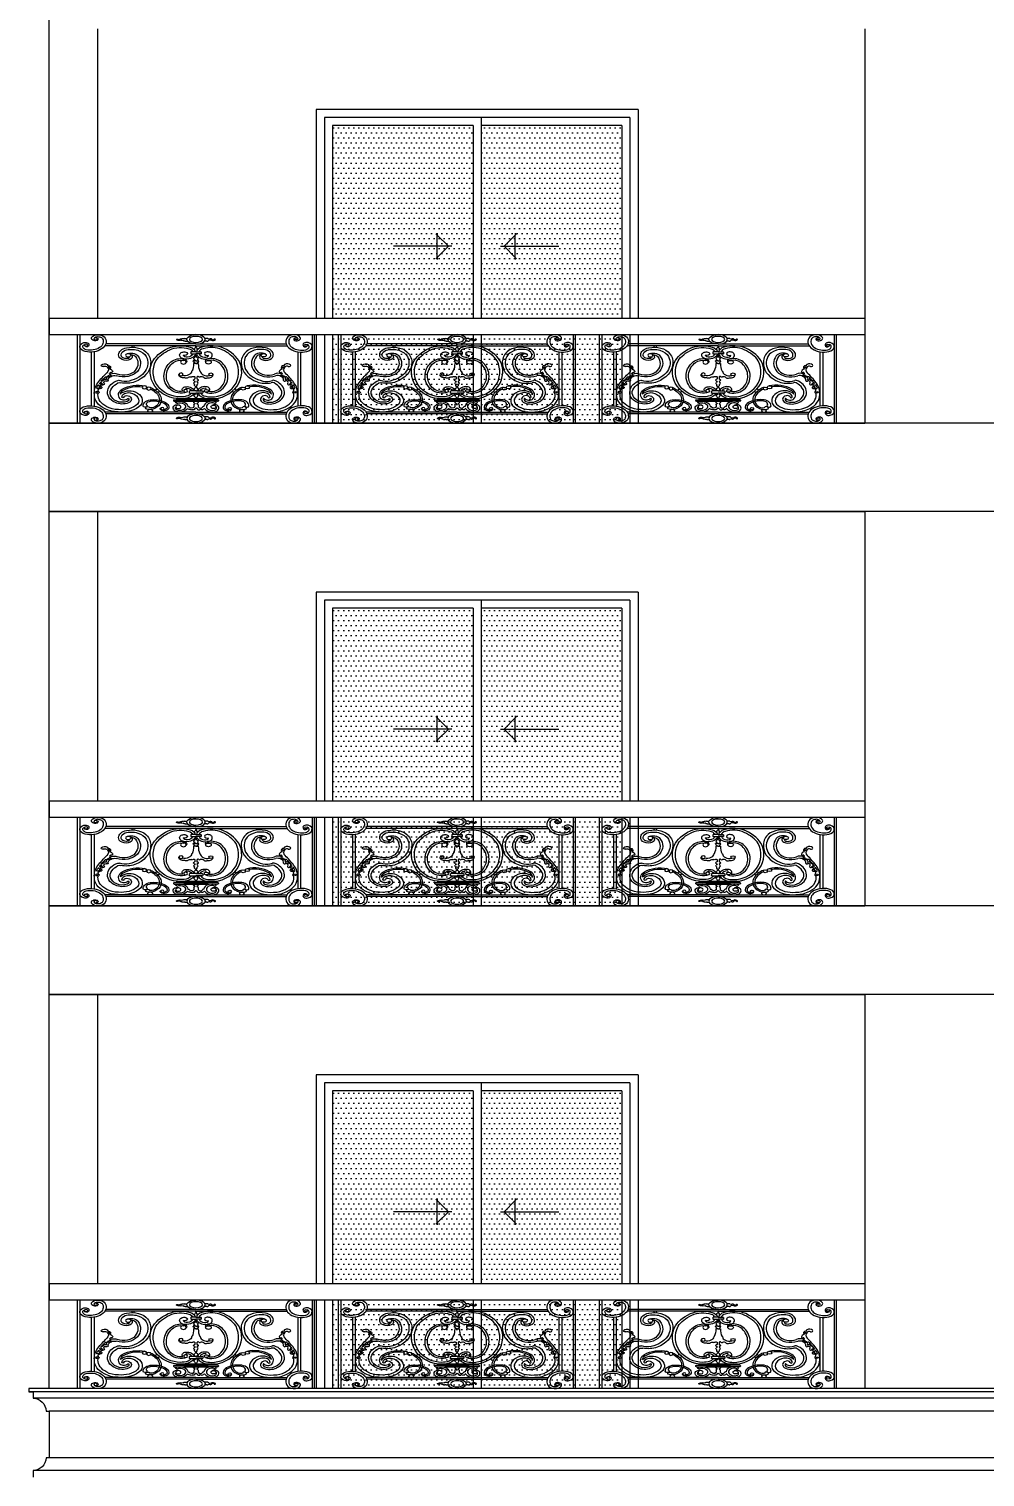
# Model space of a CAD drawing. Extents: x 185 to 567, y -69 to 170.
# Drawn here: x 481.39 to 487.34, y -42.64 to -33.64 of the extents above; entities that cross this region are included whole.
import ezdxf

# ---------------------------------------------------------------- set-up
doc = ezdxf.new("R2010")
doc.units = 0
doc.header["$LTSCALE"] = 0.25
doc.header["$MEASUREMENT"] = 0
doc.layers.get('0').update_dxf_attribs({"linetype": 'CONTINUOUS'})
for name, color, linetype in [('A-ELV 5', 51, 'CONTINUOUS'), ('A-ELV 6', 71, 'CONTINUOUS'), ('A-FerFroge', 156, 'CONTINUOUS'), ('A-GRC', 8, 'CONTINUOUS'), ('A-groves', 8, 'CONTINUOUS'), ('A-WIN', 3, 'CONTINUOUS'), ('A-WIN HAT', 125, 'CONTINUOUS')]:
    doc.layers.add(name, color=color, linetype=linetype)

# ---------------------------------------------------------------- blocks, each defined once
blk = doc.blocks.new('A$C50FD488D')
for p, q in [((0.209, -0.6483), (0.209, -0.1009)), ((0.2186, -0.0998), (0.2186, -0.6493)), ((1.1814, -0.0998), (1.1814, -0.6493)), ((1.191, -0.6483), (1.191, -0.1009)), ((0.7, -0.1694), (0.3225, -0.1694)), ((0.7, -0.1578), (0.3264, -0.1578)), ((0.4338, -0.1694), (0.4338, -0.178)), ((0.4426, -0.1694), (0.4426, -0.1784)), ((0.6548, -0.123), (0.6628, -0.123)), ((0.6548, -0.1403), (0.6647, -0.1403)), ((0.7, -0.1578), (1.0736, -0.1578)), ((0.7, -0.1694), (1.0775, -0.1694)), ((0.7452, -0.1403), (0.7353, -0.1403)), ((0.7452, -0.123), (0.7372, -0.123)), ((0.9574, -0.1694), (0.9574, -0.1784)), ((0.9662, -0.1694), (0.9662, -0.178)), ((0.2661, -0.2081), (0.2661, -0.5419)), ((0.2779, -0.2064), (0.2779, -0.5436)), ((0.6783, -0.2087), (0.6783, -0.2183)), ((0.7, -0.2072), (0.6798, -0.2072)), ((0.6798, -0.2197), (0.7, -0.2197)), ((0.7, -0.2072), (0.7202, -0.2072)), ((0.7202, -0.2197), (0.7, -0.2197)), ((0.7217, -0.2087), (0.7217, -0.2183)), ((1.1221, -0.2064), (1.1221, -0.5436)), ((1.1339, -0.2081), (1.1339, -0.5419)), ((0.5125, -0.2997), (0.5102, -0.2997)), ((0.5161, -0.2804), (0.5121, -0.2804)), ((0.7006, -0.2627), (0.6887, -0.2627)), ((0.7006, -0.2784), (0.6904, -0.2784)), ((0.695, -0.2742), (0.695, -0.2784)), ((0.6994, -0.2627), (0.7113, -0.2627)), ((0.6994, -0.2784), (0.7096, -0.2784)), ((0.705, -0.2742), (0.705, -0.2784)), ((0.8839, -0.2804), (0.8879, -0.2804)), ((0.8875, -0.2997), (0.8898, -0.2997)), ((0.6839, -0.3272), (0.6818, -0.3272)), ((0.7161, -0.3272), (0.7182, -0.3272)), ((0.6957, -0.3623), (0.6957, -0.3754)), ((0.7043, -0.3623), (0.7043, -0.3754)), ((0.6721, -0.4527), (0.6721, -0.4606)), ((0.7, -0.4498), (0.675, -0.4498)), ((0.675, -0.4635), (0.7, -0.4635)), ((0.7, -0.4498), (0.725, -0.4498)), ((0.725, -0.4635), (0.7, -0.4635)), ((0.7279, -0.4527), (0.7279, -0.4606)), ((0.6071, -0.508), (0.6071, -0.5113)), ((0.6101, -0.5051), (0.7, -0.5051)), ((0.6101, -0.5142), (0.7, -0.5142)), ((0.6196, -0.4984), (0.7, -0.4984)), ((0.6196, -0.4984), (0.6196, -0.5051)), ((0.7, -0.4984), (0.6493, -0.4984)), ((0.7, -0.5051), (0.6493, -0.5051)), ((0.7, -0.5142), (0.6493, -0.5142)), ((0.6904, -0.5142), (0.6904, -0.5216)), ((0.6913, -0.5365), (0.6913, -0.5511)), ((0.7, -0.4984), (0.7507, -0.4984)), ((0.7804, -0.4984), (0.7, -0.4984)), ((0.7, -0.5051), (0.7507, -0.5051)), ((0.7899, -0.5051), (0.7, -0.5051)), ((0.7, -0.5142), (0.7507, -0.5142)), ((0.7899, -0.5142), (0.7, -0.5142)), ((0.7087, -0.5365), (0.7087, -0.5511)), ((0.7096, -0.5142), (0.7096, -0.5216)), ((0.7804, -0.4984), (0.7804, -0.5051)), ((0.7929, -0.508), (0.7929, -0.5113)), ((0.7, -0.5806), (0.3225, -0.5806)), ((0.7, -0.5922), (0.3264, -0.5922)), ((0.6896, -0.5511), (0.6913, -0.5511)), ((0.7, -0.5806), (1.0775, -0.5806)), ((0.7, -0.5922), (1.0736, -0.5922)), ((0.7104, -0.5511), (0.7087, -0.5511)), ((0.6548, -0.6097), (0.6647, -0.6097)), ((0.6548, -0.627), (0.6628, -0.627)), ((0.7452, -0.6097), (0.7353, -0.6097)), ((0.7452, -0.627), (0.7372, -0.627))]:
    blk.add_line(p, q)
at = {"extrusion": (0, 0, -1)}
for centre, major_axis, ratio, start_param, end_param in [((0.2823, -0.1222), (0.0157, 0), 0.986193, 1.044957, 3.500797), ((0.2921, -0.1258), (-0.0261, 0), 0.986193, 0.359204, 1.773868), ((0.2921, -0.1258), (0.014, 0), 0.986193, 3.500797, 4.101526), ((0.2934, -0.1324), (0.0205, 0), 0.986193, 4.240292, 5.936586), ((0.2858, -0.128), (-0.00887, 0), 0.986193, 1.609909, 4.186549), ((0.2934, -0.1324), (-0.0326, 0), 0.986193, 1.693369, 2.794993), ((0.7, -0.1293), (-0.0381, 0), 0.770201, 4.712389, 7.853982), ((0.7, -0.1293), (-0.0273, 0.0003), 0.684091, 4.704331, 7.845923), ((0.2448, -0.173), (0.0261, 0), 0.986193, 2.925853, 4.340517), ((0.2516, -0.1742), (0.0326, 0), 0.986193, 1.904728, 3.006352), ((0.2516, -0.1742), (0.0205, 0), 0.986193, 1.904728, 3.601022), ((0.2448, -0.173), (0.014, 0), 0.986193, 3.739788, 4.340517), ((0.241, -0.1635), (0.0157, 0), 0.986193, 4.340517, 6.796357), ((0.2447, -0.165), (0.00696, 0), 0.986193, 3.141593, 9.424778), ((0.247, -0.1668), (0.00887, 0), 0.986193, 0.513172, 3.089812), ((0.2625, -0.1436), (-0.0534, 0), 0.986193, 2.793121, 3.920657), ((0.2625, -0.1436), (-0.0655, 0), 0.986193, 2.793121, 3.920657), ((0.4353, -0.2481), (-0.0711, 0), 0.986193, 1.239292, 2.685863), ((0.6371, -0.2594), (0.092, 0), 0.986193, 4.113809, 5.142554), ((0.6371, -0.2594), (0.0807, 0), 0.986193, 4.113809, 5.142554), ((0.6222, -0.13), (-0.0028, 0), 0.986193, -0.347364, 2.45784), ((0.6295, -0.1254), (-0.0114, 0), 0.986193, 4.153001, 5.767627), ((0.6295, -0.1254), (-0.00588, 0), 0.986193, 3.689898, 5.767627), ((0.6391, -0.1312), (-0.00547, 0), 0.986193, 0.548305, 1.353902), ((0.6406, -0.1429), (0.00954, 0), 0.986193, 4.147409, 5.443922), ((0.64, -0.1359), (0.0103, 0), 0.986193, 4.517077, 4.873859), ((0.6413, -0.1028), (0.0235, 0), 0.986193, 1.128208, 1.558447), ((0.645, -0.138), (-0.00206, 0.00206), 1, 1.523847, 1.779943), ((0.6548, -0.1317), (0.00879, 0), 0.986193, 1.570796, 2.558971), ((0.6548, -0.1317), (0.00879, 0), 0.986193, 4.310092, 4.712389), ((0.6588, -0.2128), (-0.04, 0), 0.986193, 2.000961, 2.99964), ((0.6844, -0.1751), (-0.0145, 0), 0.986193, 2.72718, 3.810715), ((0.2625, -0.1436), (-0.0655, 0), 0.986193, 3.920657, 5.048192), ((0.2625, -0.1436), (-0.0534, 0), 0.986193, 3.920657, 5.048192), ((0.411, -0.2282), (0.0318, 0), 0.986193, 1.02315, 3.250179), ((0.4243, -0.2245), (0.045, 0), 0.986193, 3.136144, 4.437415), ((0.411, -0.2282), (0.0212, 0), 0.986193, 1.359839, 3.277918), ((0.4243, -0.2245), (0.0343, 0), 0.986193, 3.117833, 4.149148), ((0.4308, -0.257), (-0.0667, 0), 0.986193, 1.189802, 2.81634), ((0.419, -0.2277), (0.0104, 0), 0.986193, 3.141593, 9.424778), ((0.4306, -0.2453), (0.0316, 0), 0.986193, 4.08399, 5.814843), ((0.4148, -0.2381), (0.0107, 0), 0.986193, -0.207114, 1.517375), ((0.4148, -0.2381), (-0.0213, 0), 0.986193, 1.766722, 4.073893), ((0.4306, -0.2453), (0.021, 0), 0.986193, -1.540418, -0.468342), ((0.3646, -0.2783), (0.0949, 0), 0.986193, -0.468342, 0.502042), ((0.3646, -0.2783), (-0.1056, 0), 0.986193, 2.67325, 3.643635), ((0.3738, -0.2759), (-0.1269, 0), 0.986193, 2.81634, 3.559374), ((0.3935, -0.2713), (0.119, 0), 0.986193, -0.478494, 0.140238), ((0.683, -0.3257), (-0.1734, 0), 0.986193, 0.307207, 0.972216), ((0.683, -0.3257), (0.1621, 0), 0.986193, 3.544055, 4.113809), ((0.6575, -0.2273), (0.0253, 0), 0.986193, 1.662425, 3.379143), ((0.6513, -0.2258), (-0.0189, 0), 0.986193, 0.23755, 1.917148), ((0.6618, -0.2272), (0.0138, 0), 0.986193, 1.325993, 3.162944), ((0.6541, -0.2182), (-0.0107, 0), 0.986193, 1.917148, 5.316293), ((0.6588, -0.2128), (0.04, 0), 0.986193, 0.177072, 1.662425), ((0.6588, -0.2128), (-0.0287, 0), 0.986193, 3.389621, 4.490786), ((0.6588, -0.2128), (-0.0287, 0), 0.986193, 2.000961, 2.94312), ((0.6798, -0.2087), (0.00147, 0), 0.986193, 3.141593, 4.712389), ((0.6798, -0.2183), (0.00147, 0), 0.986193, 1.570796, 3.141593), ((0.7044, -0.1907), (0.0109, 0), 0.986193, 2.526413, 3.810715), ((0.6833, -0.2323), (0.0155, 0), 0.986193, -0.501731, 0.918989), ((0.3143, -0.2907), (-0.0071, 0), 0.986193, 4.239124, 6.908824), ((0.3209, -0.2953), (0.0152, 0), 0.986193, 3.767232, 5.474069), ((0.3224, -0.3063), (-0.0107, 0), 0.986193, 1.097531, 2.553849), ((0.2998, -0.3171), (0.0457, 0), 0.986193, -0.809116, -0.712984), ((0.3358, -0.2921), (0.00146, 0), 0.986193, 1.387681, 3.665061), ((0.3315, -0.2897), (-0.00351, 0), 0.986193, 2.51217, 3.665061), ((0.3376, -0.3017), (-0.00841, 0), 0.986193, 1.387681, 2.785357), ((0.332, -0.3037), (-0.0144, 0), 0.986193, 2.785357, 3.792328), ((0.3821, -0.2825), (0.1293, 0), 0.986193, 0.040903, 1.04538), ((0.6364, -0.3304), (0, 0.168), 0.749863, 2.987054, 5.054443), ((0.6372, -0.3587), (0, 0.1102), 0.634622, -1.455899, 0.198074), ((0.6441, -0.2665), (-0.0174, 0), 0.986193, 1.67343, 3.999532), ((0.5118, -0.2802), (0.1786, 0), 0.986193, -0.010351, 0.269948), ((0.7013, -0.2633), (-0.0127, 0), 0.986193, -1.050198, 0.054521), ((0.6956, -0.2483), (0.00484, 0), 0.986193, 2.222604, 4.060581), ((0.6951, -0.2595), (0.00403, 0), 0.986193, 2.222604, 4.060581), ((0.691, -0.2542), (0.00273, 0), 0.986193, -0.918989, 0.918989), ((0.6936, -0.5929), (-0.4456, 0), 0.986193, 0.456975, 0.619356), ((0.3036, -0.3187), (0.0334, 0), 0.986193, -0.587743, 0.619356), ((0.3359, -0.3583), (0.00328, 0), 0.986193, 1.056125, 3.391753), ((0.3327, -0.3493), (-0.0083, 0), 0.986193, 3.078791, 4.711877), ((0.3629, -0.3816), (-0.0264, 0), 0.986193, -0.122631, 0.984654), ((0.341, -0.3672), (-0.00708, 0), 0.986193, 1.056125, 1.960136), ((0.3461, -0.3481), (0.00514, 0), 0.986193, 1.224743, 3.000432), ((0.3437, -0.3407), (0.00156, 0), 0.986193, 2.393715, 4.557851), ((0.3389, -0.3451), (-0.00499, 0), 0.986193, 2.393715, 2.865382), ((0.3445, -0.3136), (0.00147, 0), 0.986193, 1.906583, 3.426498), ((0.3456, -0.3139), (-0.00182, 0.00182), 1, 5.778964, 6.141834), ((0.3431, -0.3375), (0.00181, 0), 0.986193, -0.253663, 1.416259), ((0.3451, -0.3434), (-0.00147, 0), 0.986193, 4.095125, 6.006974), ((0.3617, -0.373), (-0.0219, 0), 0.986193, 0.60362, 0.944428), ((0.3386, -0.3303), (0.0165, 0), 0.986193, -1.23501, -0.133651), ((0.3466, -0.3366), (-0.00175, 0), 0.986193, -0.253663, 2.002078), ((0.36, -0.3641), (0.0243, 0), 0.986193, 4.095125, 5.362212), ((0.3487, -0.3289), (-0.00629, 0), 0.986193, 3.007942, 4.929364), ((0.3483, -0.3542), (-0.00144, 0), 0.986193, 1.218517, 4.325141), ((0.3617, -0.373), (0.0189, 0), 0.986193, 3.923198, 5.156681), ((0.3985, -0.2966), (0.0669, 0), 0.986193, 0.502042, 2.015089), ((0.4005, -0.2989), (0.0534, 0), 0.986193, 0.481174, 2.075535), ((0.3828, -0.2799), (-0.117, 0), 0.986193, 3.559374, 4.361123), ((0.6372, -0.3581), (0, 0.1052), 0.664345, 2.792693, 4.826957), ((0.6481, -0.3501), (-0.0189, 0), 0.986193, 4.424307, 6.467477), ((0.6382, -0.3467), (0.00867, 0), 0.986193, 3.141593, 9.424778), ((0.6534, -0.327), (0.0285, 0), 0.986193, 0.005829, 1.918893), ((0.4242, -0.4623), (0.1454, 0), 0.986193, 3.070847, 3.598568), ((0.4249, -0.4637), (-0.1398, 0), 0.986193, 0.223137, 0.363351), ((0.2968, -0.4152), (-0.00258, 0), 0.986193, 0.190764, 3.677531), ((0.3022, -0.4183), (-0.00375, 0), 0.986193, -1.206139, 0.535939), ((0.3086, -0.4016), (-0.00766, 0), 0.986193, -0.544841, 0.757911), ((0.3074, -0.4023), (-0.00629, 0), 0.986193, 3.685922, 5.738345), ((0.3031, -0.4013), (-0.00496, 0), 0.986193, 1.545099, 3.312198), ((0.3122, -0.4176), (0.00705, 0), 0.986193, 2.192956, 4.9735), ((0.3085, -0.3882), (-0.00191, 0), 0.986193, 3.7565, 6.59316), ((0.2462, -0.3282), (0.0854, 0), 0.986193, 0.444529, 0.783696), ((0.3112, -0.4027), (0.00326, 0), 0.986193, 1.079241, 3.312198), ((0.3271, -0.4011), (0.0209, 0), 0.986193, 3.756501, 4.081862), ((0.3154, -0.4058), (-0.00536, 0), 0.986193, 2.583833, 4.9735), ((0.3066, -0.3735), (0.0138, 0), 0.986193, 0.400155, 0.940269), ((0.3302, -0.3967), (-0.0121, 0), 0.986193, -0.557759, 0.436551), ((0.3256, -0.3946), (0.00706, 0), 0.986193, 3.578144, 5.326019), ((0.3231, -0.3804), (-0.00404, 0), 0.986193, 0.400155, 2.512824), ((0.3269, -0.3661), (-0.00411, 0), 0.986193, 0.444529, 3.917405), ((0.3279, -0.3769), (0.00194, 0), 0.986193, -0.597423, 2.512824), ((0.3343, -0.3726), (-0.00575, 0), 0.986193, -0.597423, 0.701205), ((0.3323, -0.3853), (0.00445, 0), 0.986193, -0.122631, 2.184426), ((0.4137, -0.4531), (-0.0791, 0), 0.986193, 0.094175, 1.069333), ((0.4591, -0.4875), (0.1219, 0), 0.986193, 3.626248, 3.961743), ((0.3793, -0.3901), (0.00656, 0), 0.986193, 4.127294, 5.247131), ((0.3829, -0.4142), (-0.0164, 0), 0.986193, 1.131987, 1.889406), ((0.4068, -0.3443), (0.0474, 0), 0.986193, 1.219531, 2.105538), ((0.4107, -0.3311), (-0.0723, 0), 0.986193, 4.186973, 5.030999), ((0.46, -0.5116), (-0.0986, 0), 0.986193, 0.847252, 1.876614), ((0.46, -0.5116), (-0.091, 0), 0.986193, 0.847252, 1.775558), ((0.4869, -0.4275), (0.00925, 0), 0.986193, 3.141593, 9.424778), ((0.6599, -0.3629), (-0.00819, 0), 0.986193, 3.762001, 5.60071), ((0.6777, -0.3759), (0.014, 0), 0.986193, 3.787884, 5.054616), ((0.6841, -0.3565), (-0.0067, 0), 0.986193, 3.987504, 4.964118), ((0.6917, -0.365), (-0.00484, 0), 0.986193, 0.845912, 2.529622), ((0.6934, -0.3825), (0.00433, 0), 0.986193, 1.875147, 4.408038), ((0.6963, -0.4005), (-0.00587, 0), 0.986193, -0.780965, 0.780965), ((0.6904, -0.3729), (-0.00589, 0), 0.986193, 3.583441, 4.408038), ((0.6906, -0.3915), (0.00524, 0), 0.986193, -1.266445, 1.266445), ((0.6868, -0.4098), (0.00756, 0), 0.986193, -0.780965, -0.059676), ((0.706, -0.4126), (0.0121, 0), 0.986193, 2.301082, 3.417667), ((0.3853, -0.4756), (0.1062, 0), 0.986193, 2.22596, 3.172079), ((0.2876, -0.4578), (0.0038, 0), 0.986193, 3.141593, 9.424778), ((0.2922, -0.4288), (-0.00571, 0), 0.986193, 3.508652, 5.408534), ((0.3854, -0.4756), (0.0917, 0), 0.986193, 2.216856, 3.176603), ((0.3217, -0.4709), (0.028, 0), 0.986193, 3.087824, 3.501086), ((0.3069, -0.4463), (0.0127, 0), 0.986193, 2.444401, 4.409658), ((0.2959, -0.4577), (0.00362, 0), 0.986193, -1.200664, 1.691177), ((0.3022, -0.4326), (-0.00495, 0), 0.986193, 0.367059, 1.782679), ((0.2993, -0.4259), (-0.00441, 0), 0.986193, 1.935454, 3.61259), ((0.3044, -0.4283), (-0.00631, 0), 0.986193, 2.192956, 4.91313), ((0.4093, -0.4607), (0.0759, 0), 0.986193, 2.176291, 3.342001), ((0.4093, -0.4607), (0.0653, 0), 0.986193, 2.176291, 3.613177), ((0.4259, -0.4735), (-0.0471, 0), 0.986193, -0.551208, 0.847252), ((0.4259, -0.4735), (0.0395, 0), 0.986193, 3.247905, 3.988844), ((0.4246, -0.4926), (-0.0447, 0), 0.986193, 0.555033, 2.128552), ((0.4208, -0.4878), (-0.0279, 0), 0.986193, 0.006108, 1.81447), ((0.4143, -0.4918), (0.0135, 0), 0.986193, 3.494217, 5.041103), ((0.4067, -0.5019), (-0.026, 0), 0.986193, 2.049556, 4.160152), ((0.4116, -0.5096), (-0.0517, 0), 0.986193, 1.883649, 3.597263), ((0.4116, -0.5096), (0.0662, 0), 0.986193, -0.984044, 0.45567), ((0.5044, -0.435), (0.00925, 0), 0.986193, 3.141593, 9.424778), ((0.46, -0.5116), (0.0986, 0), 0.986193, -1.051426, -0.604473), ((0.46, -0.5116), (0.091, 0), 0.986193, -0.95037, -0.604473), ((0.5419, -0.4474), (-0.00969, 0), 0.986193, 0.203134, 1.344916), ((0.4724, -0.5031), (-0.0759, 0), 0.986193, 2.537119, 3.56788), ((0.4724, -0.5031), (0.0836, 0), 0.986193, -0.604473, 0.213243), ((0.5419, -0.4474), (0.00969, 0), 0.986193, 0.579329, 1.596479), ((0.6613, -0.4415), (-0.0187, 0), 0.986193, -0.611101, 1.440214), ((0.6447, -0.4482), (0.0501, 0), 0.986193, 0.31332, 1.348449), ((0.6625, -0.4377), (0.00464, 0), 0.986193, 1.87872, 4.710272), ((0.6629, -0.4536), (0.031, 0), 0.986193, 4.581806, 6.159658), ((0.6628, -0.4536), (0.0208, 0), 0.986193, 4.699759, 6.096997), ((0.6504, -0.4512), (0.0333, 0), 0.986193, 0.38402, 1.030313), ((0.675, -0.4527), (0.00294, 0), 0.986193, 3.141593, 4.712389), ((0.675, -0.4606), (-0.00294, 0), 0.986193, 4.712389, 6.283185), ((0.6997, -0.4788), (-0.00775, 0), 0.986193, -0.81588, 0.81588), ((0.7035, -0.4388), (-0.0108, 0), 0.986193, -0.769176, 0.965496), ((0.689, -0.4676), (0.0079, 0), 0.986193, -0.546224, 0.81588), ((0.6938, -0.4481), (0.00262, 0), 0.986193, -0.769176, 0.769176), ((0.6942, -0.4256), (0.0055, 0), 0.986193, -0.84051, 0.965496), ((0.2625, -0.6064), (0.0655, 0), 0.986193, 4.376586, 5.504121), ((0.3943, -0.4821), (0.0496, 0), 0.986193, 1.018559, 2.176291), ((0.3943, -0.4821), (0.0389, 0), 0.986193, 1.018559, 2.176291), ((0.3915, -0.4868), (0.0953, 0), 0.986193, 0.581027, 1.717764), ((0.3915, -0.4865), (-0.081, 0), 0.986193, 3.748469, 4.870759), ((0.4021, -0.4879), (-0.0193, 0), 0.986193, 3.502327, 5.731977), ((0.3972, -0.4873), (0.00434, 0), 0.986193, -0.037495, 3.068222), ((0.4067, -0.5019), (0.0153, 0), 0.986193, -0.500246, 1.018559), ((0.5195, -0.5424), (-0.0388, 0), 0.986193, -0.010266, 1.508225), ((0.4892, -0.5422), (-0.00856, 0), 0.986193, 2.258777, 6.210372), ((0.5144, -0.5326), (-0.02, 0), 0.986193, -0.153938, 1.183318), ((0.5198, -0.5432), (-0.0319, 0), 0.986193, 1.15152, 1.500262), ((0.5243, -0.5808), (-0.0781, 0), 0.986193, 1.477321, 2.262749), ((0.5243, -0.5808), (-0.0704, 0), 0.986193, 1.477321, 2.262749), ((0.4992, -0.5119), (-0.0556, 0), 0.986193, 3.300043, 4.143488), ((0.4992, -0.5119), (-0.0479, 0), 0.986193, 3.629804, 4.033873), ((0.5501, -0.55), (0.0298, 0), 0.986193, -0.875887, -0.023874), ((0.5501, -0.55), (-0.0375, 0), 0.986193, 2.265705, 3.10214), ((0.6101, -0.508), (0.00294, 0), 0.986193, 3.141593, 4.712389), ((0.6101, -0.5113), (-0.00294, 0), 0.986193, 4.712389, 6.283185), ((0.6223, -0.5518), (-0.0163, 0), 0.986193, 0.44789, 2.354725), ((0.6209, -0.5218), (-0.00525, 0), 0.986193, 4.527174, 6.98995), ((0.6335, -0.5468), (0.0332, 0), 0.986193, 4.187766, 6.285251), ((0.6335, -0.5468), (-0.0233, 0), 0.986193, 1.046173, 3.586786), ((0.695, -0.5214), (0.00463, 0), 0.986193, 1.620238, 3.108149), ((0.6976, -0.5357), (-0.00637, 0), 0.986193, -0.119702, 1.112412), ((0.6877, -0.4914), (0.00973, 0), 0.986193, -0.81588, 0.81588), ((0.6938, -0.528), (-0.00233, 0), 0.986193, 2.029181, 4.254004), ((0.2448, -0.577), (-0.0261, 0), 0.986193, -1.198924, 0.21574), ((0.2516, -0.5758), (-0.0326, 0), 0.986193, 0.13524, 1.236864), ((0.2516, -0.5758), (0.0205, 0), 0.986193, 2.682163, 4.378457), ((0.2448, -0.577), (-0.014, 0), 0.986193, -1.198924, -0.598195), ((0.241, -0.5865), (-0.0157, 0), 0.986193, 2.628421, 5.084261), ((0.2447, -0.585), (0.00696, 0), 0.986193, 3.141593, 9.424778), ((0.247, -0.5832), (-0.00887, 0), 0.986193, 0.05178, 2.628421), ((0.2625, -0.6064), (0.0534, 0), 0.986193, 4.376586, 5.504121), ((0.2625, -0.6064), (0.0534, 0), 0.986193, -0.779064, 0.348471), ((0.2625, -0.6064), (-0.0655, 0), 0.986193, 2.362528, 3.490064), ((0.3775, -0.4944), (-0.0865, 0), 0.986193, 4.712389, 5.430246), ((0.3775, -0.4944), (-0.072, 0), 0.986193, 4.695569, 5.430246), ((0.4995, -0.5557), (-0.00856, 0), 0.986193, -1.220497, 2.8792), ((0.5067, -0.5257), (0.0397, 0), 0.986193, 0.971295, 1.828835), ((0.5049, -0.5732), (0.00492, 0), 0.986193, 2.129858, 4.153328), ((0.4978, -0.5619), (0.0086, 0), 0.986193, 0.273969, 1.011735), ((0.5001, -0.5809), (-0.00425, 0), 0.986193, 2.129858, 3.088852), ((0.5138, -0.5305), (-0.0241, 0), 0.986193, 4.01445, 4.96415), ((0.5225, -0.5619), (-0.0086, 0), 0.986193, -1.011735, -0.273969), ((0.5201, -0.5809), (-0.00425, 0), 0.986193, 0.05274, 1.011735), ((0.5153, -0.5732), (-0.00492, 0), 0.986193, 2.129858, 4.153328), ((0.5604, -0.5612), (0.00859, 0), 0.986193, 2.449744, 4.261139), ((0.56, -0.5594), (0.00684, 0), 0.986193, 3.141593, 9.424778), ((0.5677, -0.5552), (-0.0181, 0), 0.986193, 4.232351, 5.591336), ((0.5677, -0.5552), (0.0104, 0), 0.986193, 1.090758, 1.92466), ((0.566, -0.5518), (-0.0143, 0), 0.986193, 2.957403, 4.232351), ((0.566, -0.5518), (0.0219, 0), 0.986193, -0.154706, 1.090758), ((0.6303, -0.5559), (0.0253, 0), 0.986193, 1.521268, 3.60072), ((0.6309, -0.5559), (0.0159, 0), 0.986193, 1.544729, 3.589483), ((0.6306, -0.5454), (-0.0265, 0), 0.986193, 3.586786, 4.686322), ((0.6319, -0.5465), (0.0348, 0), 0.986193, 0.432203, 1.57951), ((0.6335, -0.5468), (0.0233, 0.0233), 1, 1.165751, 1.225211), ((0.6629, -0.5649), (0.00605, 0), 0.986193, -1.339211, -0.50515), ((0.6682, -0.5516), (-0.00509, 0), 0.986193, 1.277223, 2.908786), ((0.675, -0.5583), (0.00781, 0), 0.986193, 1.353928, 2.636442), ((0.6815, -0.5485), (0.00856, 0), 0.986193, 0.31267, 2.908786), ((0.6789, -0.5753), (0.00989, 0), 0.986193, 4.495521, 5.311814), ((0.6873, -0.5607), (-0.00726, 0), 0.986193, 3.205723, 5.116798), ((0.6979, -0.5614), (0.00336, 0), 0.986193, 3.205723, 4.562542), ((0.6971, -0.5559), (-0.00221, 0), 0.986193, 3.148587, 4.562542), ((0.7005, -0.5558), (0.000869, 0.000869), 1, 3.843332, 5.068991), ((0.7, -0.6207), (-0.0381, 0), 0.770201, 7.853982, 10.995574), ((0.2823, -0.6278), (-0.0157, 0), 0.986193, -0.359204, 2.096636), ((0.2921, -0.6242), (0.0261, 0), 0.986193, 1.367724, 2.782388), ((0.284, -0.6242), (0.00696, 0), 0.986193, 3.141593, 9.424778), ((0.2921, -0.6242), (-0.014, 0), 0.986193, -0.959933, -0.359204), ((0.2934, -0.6176), (-0.0205, 0), 0.986193, 3.488192, 5.184486), ((0.2858, -0.622), (0.00887, 0), 0.986193, -1.044957, 1.531684), ((0.2934, -0.6176), (0.0326, 0), 0.986193, 0.3466, 1.448224), ((0.6222, -0.62), (0.0028, 0), 0.986193, 0.683753, 3.488957), ((0.6295, -0.6246), (0.0114, 0), 0.986193, 3.657151, 5.271777), ((0.6295, -0.6246), (0.00588, 0), 0.986193, 3.657151, 5.73488), ((0.6391, -0.6188), (0.00547, 0), 0.986193, 1.78769, 2.593288), ((0.6406, -0.6071), (0.00954, 0), 0.986193, 0.839263, 2.135776), ((0.64, -0.6141), (0.0103, 0), 0.986193, 1.409326, 1.766108), ((0.6413, -0.6472), (0.0235, 0), 0.986193, -1.558447, -1.128208), ((0.645, -0.612), (0.00206, 0.00206), 1, 1.36165, 1.617745), ((0.6548, -0.6183), (-0.00879, 0), 0.986193, 0.582622, 1.570796), ((0.6548, -0.6183), (0.00879, 0), 0.986193, 1.570796, 1.973093), ((0.7, -0.6207), (-0.0273, 0.0003), 0.684091, 1.562738, 4.704331)]:
    blk.add_ellipse(centre, major_axis=major_axis, ratio=ratio, start_param=start_param, end_param=end_param, dxfattribs=at)
for centre, major_axis in [((0.284, -0.1258), (-0.00696, 0)), ((0.648, -0.2711), (-0.0114, 0)), ((0.3399, -0.3042), (-0.00331, 0)), ((0.6569, -0.4495), (-0.00865, 0)), ((0.6274, -0.5486), (-0.0105, 0))]:
    blk.add_ellipse(centre, major_axis=major_axis, ratio=0.986193, dxfattribs=at)
for centre, major_axis, ratio, start_param, end_param in [((0.7, -0.1293), (0.0381, 0), 0.770201, 4.712389, 7.853982), ((0.7, -0.1293), (0.0273, 0.0003), 0.684091, 4.704331, 7.845923), ((1.1066, -0.1324), (0.0326, 0), 0.986193, 1.693369, 2.794993), ((1.1066, -0.1324), (-0.0205, 0), 0.986193, 4.240292, 5.936586), ((1.1079, -0.1258), (0.0261, 0), 0.986193, 0.359204, 1.773868), ((1.1142, -0.128), (0.00887, 0), 0.986193, 1.609909, 4.186549), ((1.1177, -0.1222), (-0.0157, 0), 0.986193, 1.044957, 3.500797), ((1.1079, -0.1258), (-0.014, 0), 0.986193, 3.500797, 4.101526), ((0.7156, -0.1751), (0.0145, 0), 0.986193, 2.72718, 3.810715), ((0.7412, -0.2128), (0.04, 0), 0.986193, 2.000961, 2.99964), ((0.7629, -0.2594), (-0.092, 0), 0.986193, 4.113809, 5.142554), ((0.7629, -0.2594), (-0.0807, 0), 0.986193, 4.113809, 5.142554), ((0.7452, -0.1317), (-0.00879, 0), 0.986193, 4.310092, 4.712389), ((0.7452, -0.1317), (-0.00879, 0), 0.986193, 1.570796, 2.558971), ((0.7587, -0.1028), (-0.0235, 0), 0.986193, 1.128208, 1.558447), ((0.755, -0.138), (0.00206, 0.00206), 1, 1.523847, 1.779943), ((0.7594, -0.1429), (-0.00954, 0), 0.986193, 4.147409, 5.443922), ((0.76, -0.1359), (-0.0103, 0), 0.986193, 4.517077, 4.873859), ((0.7609, -0.1312), (0.00547, 0), 0.986193, 0.548305, 1.353902), ((0.7705, -0.1254), (0.0114, 0), 0.986193, 4.153001, 5.767627), ((0.7705, -0.1254), (0.00588, 0), 0.986193, 3.689898, 5.767627), ((0.7778, -0.13), (0.0028, 0), 0.986193, -0.347364, 2.45784), ((0.9647, -0.2481), (0.0711, 0), 0.986193, 1.239292, 2.685863), ((1.1375, -0.1436), (0.0655, 0), 0.986193, 2.793121, 3.920657), ((1.1375, -0.1436), (0.0534, 0), 0.986193, 2.793121, 3.920657), ((1.159, -0.1635), (-0.0157, 0), 0.986193, 4.340517, 6.796357), ((1.153, -0.1668), (-0.00887, 0), 0.986193, 0.513172, 3.089812), ((1.1553, -0.165), (-0.00696, 0), 0.986193, 3.141593, 9.424778), ((1.1484, -0.1742), (-0.0205, 0), 0.986193, 1.904728, 3.601022), ((1.1484, -0.1742), (-0.0326, 0), 0.986193, 1.904728, 3.006352), ((1.1552, -0.173), (-0.014, 0), 0.986193, 3.739788, 4.340517), ((1.1552, -0.173), (-0.0261, 0), 0.986193, 2.925853, 4.340517), ((0.7167, -0.2323), (-0.0155, 0), 0.986193, -0.501731, 0.918989), ((0.7412, -0.2128), (-0.04, 0), 0.986193, 0.177072, 1.662425), ((0.6956, -0.1907), (-0.0109, 0), 0.986193, 2.526413, 3.810715), ((0.7412, -0.2128), (0.0287, 0), 0.986193, 2.000961, 2.94312), ((0.7412, -0.2128), (0.0287, 0), 0.986193, 3.389621, 4.490786), ((0.7202, -0.2087), (-0.00147, 0), 0.986193, 3.141593, 4.712389), ((0.7202, -0.2183), (-0.00147, 0), 0.986193, 1.570796, 3.141593), ((0.7459, -0.2182), (0.0107, 0), 0.986193, 1.917148, 5.316293), ((0.7382, -0.2272), (-0.0138, 0), 0.986193, 1.325993, 3.162944), ((0.7487, -0.2258), (0.0189, 0), 0.986193, 0.23755, 1.917148), ((0.7425, -0.2273), (-0.0253, 0), 0.986193, 1.662425, 3.379143), ((0.717, -0.3257), (-0.1621, 0), 0.986193, 3.544055, 4.113809), ((0.717, -0.3257), (0.1734, 0), 0.986193, 0.307207, 0.972216), ((1.0065, -0.2713), (-0.119, 0), 0.986193, -0.478494, 0.140238), ((1.0262, -0.2759), (0.1269, 0), 0.986193, 2.81634, 3.559374), ((0.9692, -0.257), (0.0667, 0), 0.986193, 1.189802, 2.81634), ((1.0354, -0.2783), (0.1056, 0), 0.986193, 2.67325, 3.643635), ((1.0354, -0.2783), (-0.0949, 0), 0.986193, -0.468342, 0.502042), ((0.9694, -0.2453), (-0.0316, 0), 0.986193, 4.08399, 5.814843), ((0.9694, -0.2453), (-0.021, 0), 0.986193, -1.540418, -0.468342), ((0.9852, -0.2381), (0.0213, 0), 0.986193, 1.766722, 4.073893), ((0.981, -0.2277), (-0.0104, 0), 0.986193, 3.141593, 9.424778), ((0.989, -0.2282), (-0.0318, 0), 0.986193, 1.02315, 3.250179), ((0.9852, -0.2381), (-0.0107, 0), 0.986193, -0.207114, 1.517375), ((0.989, -0.2282), (-0.0212, 0), 0.986193, 1.359839, 3.277918), ((0.9757, -0.2245), (-0.045, 0), 0.986193, 3.136144, 4.437415), ((0.9757, -0.2245), (-0.0343, 0), 0.986193, 3.117833, 4.149148), ((1.1375, -0.1436), (0.0655, 0), 0.986193, 3.920657, 5.048192), ((1.1375, -0.1436), (0.0534, 0), 0.986193, 3.920657, 5.048192), ((0.6987, -0.2633), (0.0127, 0), 0.986193, -1.050198, 0.054521), ((0.709, -0.2542), (-0.00273, 0), 0.986193, -0.918989, 0.918989), ((0.7044, -0.2483), (-0.00484, 0), 0.986193, 2.222604, 4.060581), ((0.7049, -0.2595), (-0.00403, 0), 0.986193, 2.222604, 4.060581), ((0.8882, -0.2802), (-0.1786, 0), 0.986193, -0.010351, 0.269948), ((0.7559, -0.2665), (0.0174, 0), 0.986193, 1.67343, 3.999532), ((0.7636, -0.3304), (0, 0.168), 0.749863, 2.987054, 5.054443), ((0.7628, -0.3587), (0, 0.1102), 0.634622, -1.455899, 0.198074), ((1.0179, -0.2825), (-0.1293, 0), 0.986193, 0.040903, 1.04538), ((1.068, -0.3037), (0.0144, 0), 0.986193, 2.785357, 3.792328), ((1.0624, -0.3017), (0.00841, 0), 0.986193, 1.387681, 2.785357), ((1.0642, -0.2921), (-0.00146, 0), 0.986193, 1.387681, 3.665061), ((1.0685, -0.2897), (0.00351, 0), 0.986193, 2.51217, 3.665061), ((1.1002, -0.3171), (-0.0457, 0), 0.986193, -0.809116, -0.712984), ((1.0791, -0.2953), (-0.0152, 0), 0.986193, 3.767232, 5.474069), ((1.0776, -0.3063), (0.0107, 0), 0.986193, 1.097531, 2.553849), ((1.0857, -0.2907), (0.0071, 0), 0.986193, 4.239124, 6.908824), ((0.7466, -0.327), (-0.0285, 0), 0.986193, 0.005829, 1.918893), ((0.7628, -0.3581), (0, 0.1052), 0.664345, 2.792693, 4.826957), ((0.7519, -0.3501), (0.0189, 0), 0.986193, 4.424307, 6.467477), ((0.7618, -0.3467), (-0.00867, 0), 0.986193, 3.141593, 9.424778), ((1.0172, -0.2799), (0.117, 0), 0.986193, 3.559374, 4.361123), ((1.0015, -0.2966), (-0.0669, 0), 0.986193, 0.502042, 2.015089), ((0.9995, -0.2989), (-0.0534, 0), 0.986193, 0.481174, 2.075535), ((1.04, -0.3641), (-0.0243, 0), 0.986193, 4.095125, 5.362212), ((1.0383, -0.373), (-0.0189, 0), 0.986193, 3.923198, 5.156681), ((1.0513, -0.3289), (0.00629, 0), 0.986193, 3.007942, 4.929364), ((1.0614, -0.3303), (-0.0165, 0), 0.986193, -1.23501, -0.133651), ((1.0517, -0.3542), (0.00144, 0), 0.986193, 1.218517, 4.325141), ((1.0383, -0.373), (0.0219, 0), 0.986193, 0.60362, 0.944428), ((1.0371, -0.3816), (0.0264, 0), 0.986193, -0.122631, 0.984654), ((1.0539, -0.3481), (-0.00514, 0), 0.986193, 1.224743, 3.000432), ((1.0534, -0.3366), (0.00175, 0), 0.986193, -0.253663, 2.002078), ((1.0549, -0.3434), (0.00147, 0), 0.986193, 4.095125, 6.006974), ((1.0569, -0.3375), (-0.00181, 0), 0.986193, -0.253663, 1.416259), ((1.0555, -0.3136), (-0.00147, 0), 0.986193, 1.906583, 3.426498), ((1.0611, -0.3451), (0.00499, 0), 0.986193, 2.393715, 2.865382), ((1.059, -0.3672), (0.00708, 0), 0.986193, 1.056125, 1.960136), ((1.0544, -0.3139), (0.00182, 0.00182), 1, 5.778964, 6.141834), ((1.0563, -0.3407), (-0.00156, 0), 0.986193, 2.393715, 4.557851), ((1.0673, -0.3493), (0.0083, 0), 0.986193, 3.078791, 4.711877), ((1.0964, -0.3187), (-0.0334, 0), 0.986193, -0.587743, 0.619356), ((1.0641, -0.3583), (-0.00328, 0), 0.986193, 1.056125, 3.391753), ((0.7064, -0.5929), (0.4456, 0), 0.986193, 0.456975, 0.619356), ((0.694, -0.4126), (-0.0121, 0), 0.986193, 2.301082, 3.417667), ((0.7094, -0.3915), (-0.00524, 0), 0.986193, -1.266445, 1.266445), ((0.7083, -0.365), (0.00484, 0), 0.986193, 0.845912, 2.529622), ((0.7096, -0.3729), (0.00589, 0), 0.986193, 3.583441, 4.408038), ((0.7132, -0.4098), (-0.00756, 0), 0.986193, -0.780965, -0.059676), ((0.7066, -0.3825), (-0.00433, 0), 0.986193, 1.875147, 4.408038), ((0.7037, -0.4005), (0.00587, 0), 0.986193, -0.780965, 0.780965), ((0.7159, -0.3565), (0.0067, 0), 0.986193, 3.987504, 4.964118), ((0.7223, -0.3759), (-0.014, 0), 0.986193, 3.787884, 5.054616), ((0.7401, -0.3629), (0.00819, 0), 0.986193, 3.762001, 5.60071), ((0.9131, -0.4275), (-0.00925, 0), 0.986193, 3.141593, 9.424778), ((0.94, -0.5116), (0.0986, 0), 0.986193, 0.847252, 1.876614), ((0.94, -0.5116), (0.091, 0), 0.986193, 0.847252, 1.775558), ((0.9893, -0.3311), (0.0723, 0), 0.986193, 4.186973, 5.030999), ((0.9932, -0.3443), (-0.0474, 0), 0.986193, 1.219531, 2.105538), ((1.0171, -0.4142), (0.0164, 0), 0.986193, 1.131987, 1.889406), ((1.0207, -0.3901), (-0.00656, 0), 0.986193, 4.127294, 5.247131), ((0.9409, -0.4875), (-0.1219, 0), 0.986193, 3.626248, 3.961743), ((0.9863, -0.4531), (0.0791, 0), 0.986193, 0.094175, 1.069333), ((1.0677, -0.3853), (-0.00445, 0), 0.986193, -0.122631, 2.184426), ((1.0731, -0.3661), (0.00411, 0), 0.986193, 0.444529, 3.917405), ((1.0721, -0.3769), (-0.00194, 0), 0.986193, -0.597423, 2.512824), ((1.0657, -0.3726), (0.00575, 0), 0.986193, -0.597423, 0.701205), ((1.0744, -0.3946), (-0.00706, 0), 0.986193, 3.578144, 5.326019), ((1.0769, -0.3804), (0.00404, 0), 0.986193, 0.400155, 2.512824), ((1.1538, -0.3282), (-0.0854, 0), 0.986193, 0.444529, 0.783696), ((1.0846, -0.4058), (0.00536, 0), 0.986193, 2.583833, 4.9735), ((1.0698, -0.3967), (0.0121, 0), 0.986193, -0.557759, 0.436551), ((1.0934, -0.3735), (-0.0138, 0), 0.986193, 0.400155, 0.940269), ((1.0729, -0.4011), (-0.0209, 0), 0.986193, 3.756501, 4.081862), ((1.0878, -0.4176), (-0.00705, 0), 0.986193, 2.192956, 4.9735), ((1.0888, -0.4027), (-0.00326, 0), 0.986193, 1.079241, 3.312198), ((1.0926, -0.4023), (0.00629, 0), 0.986193, 3.685922, 5.738345), ((1.0915, -0.3882), (0.00191, 0), 0.986193, 3.7565, 6.59316), ((1.0969, -0.4013), (0.00496, 0), 0.986193, 1.545099, 3.312198), ((1.0914, -0.4016), (0.00766, 0), 0.986193, -0.544841, 0.757911), ((1.0978, -0.4183), (0.00375, 0), 0.986193, -1.206139, 0.535939), ((1.1032, -0.4152), (0.00258, 0), 0.986193, 0.190764, 3.677531), ((0.9751, -0.4637), (0.1398, 0), 0.986193, 0.223137, 0.363351), ((0.9758, -0.4623), (-0.1454, 0), 0.986193, 3.070847, 3.598568), ((0.7058, -0.4256), (-0.0055, 0), 0.986193, -0.84051, 0.965496), ((0.711, -0.4676), (-0.0079, 0), 0.986193, -0.546224, 0.81588), ((0.6965, -0.4388), (0.0108, 0), 0.986193, -0.769176, 0.965496), ((0.7062, -0.4481), (-0.00262, 0), 0.986193, -0.769176, 0.769176), ((0.7003, -0.4788), (0.00775, 0), 0.986193, -0.81588, 0.81588), ((0.7371, -0.4536), (-0.031, 0), 0.986193, 4.581806, 6.159658), ((0.7553, -0.4482), (-0.0501, 0), 0.986193, 0.31332, 1.348449), ((0.7372, -0.4536), (-0.0208, 0), 0.986193, 4.699759, 6.096997), ((0.7496, -0.4512), (-0.0333, 0), 0.986193, 0.38402, 1.030313), ((0.725, -0.4527), (-0.00294, 0), 0.986193, 3.141593, 4.712389), ((0.725, -0.4606), (0.00294, 0), 0.986193, 4.712389, 6.283185), ((0.7375, -0.4377), (-0.00464, 0), 0.986193, 1.87872, 4.710272), ((0.7387, -0.4415), (0.0187, 0), 0.986193, -0.611101, 1.440214), ((0.9276, -0.5031), (-0.0836, 0), 0.986193, -0.604473, 0.213243), ((0.9276, -0.5031), (0.0759, 0), 0.986193, 2.537119, 3.56788), ((0.8581, -0.4474), (-0.00969, 0), 0.986193, 0.579329, 1.596479), ((0.94, -0.5116), (-0.0986, 0), 0.986193, -1.051426, -0.604473), ((0.8581, -0.4474), (0.00969, 0), 0.986193, 0.203134, 1.344916), ((0.94, -0.5116), (-0.091, 0), 0.986193, -0.95037, -0.604473), ((0.8956, -0.435), (-0.00925, 0), 0.986193, 3.141593, 9.424778), ((0.9884, -0.5096), (-0.0662, 0), 0.986193, -0.984044, 0.45567), ((0.9884, -0.5096), (0.0517, 0), 0.986193, 1.883649, 3.597263), ((0.9754, -0.4926), (0.0447, 0), 0.986193, 0.555033, 2.128552), ((0.9933, -0.5019), (0.026, 0), 0.986193, 2.049556, 4.160152), ((0.9792, -0.4878), (0.0279, 0), 0.986193, 0.006108, 1.81447), ((0.9857, -0.4918), (-0.0135, 0), 0.986193, 3.494217, 5.041103), ((0.9741, -0.4735), (-0.0395, 0), 0.986193, 3.247905, 3.988844), ((0.9741, -0.4735), (0.0471, 0), 0.986193, -0.551208, 0.847252), ((0.9907, -0.4607), (-0.0653, 0), 0.986193, 2.176291, 3.613177), ((0.9907, -0.4607), (-0.0759, 0), 0.986193, 2.176291, 3.342001), ((1.0146, -0.4756), (-0.0917, 0), 0.986193, 2.216856, 3.176603), ((1.0147, -0.4756), (-0.1062, 0), 0.986193, 2.22596, 3.172079), ((1.0956, -0.4283), (0.00631, 0), 0.986193, 2.192956, 4.91313), ((1.1007, -0.4259), (0.00441, 0), 0.986193, 1.935454, 3.61259), ((1.0978, -0.4326), (0.00495, 0), 0.986193, 0.367059, 1.782679), ((1.0931, -0.4463), (-0.0127, 0), 0.986193, 2.444401, 4.409658), ((1.1041, -0.4577), (-0.00362, 0), 0.986193, -1.200664, 1.691177), ((1.1078, -0.4288), (0.00571, 0), 0.986193, 3.508652, 5.408534), ((1.0783, -0.4709), (-0.028, 0), 0.986193, 3.087824, 3.501086), ((1.1124, -0.4578), (-0.0038, 0), 0.986193, 3.141593, 9.424778), ((0.7123, -0.4914), (-0.00973, 0), 0.986193, -0.81588, 0.81588), ((0.7062, -0.528), (0.00233, 0), 0.986193, 2.029181, 4.254004), ((0.705, -0.5214), (-0.00463, 0), 0.986193, 1.620238, 3.108149), ((0.7024, -0.5357), (0.00637, 0), 0.986193, -0.119702, 1.112412), ((0.7665, -0.5468), (-0.0332, 0), 0.986193, 4.187766, 6.285251), ((0.7665, -0.5468), (0.0233, 0), 0.986193, 1.046173, 3.586786), ((0.7777, -0.5518), (0.0163, 0), 0.986193, 0.44789, 2.354725), ((0.7791, -0.5218), (0.00525, 0), 0.986193, 4.527174, 6.98995), ((0.7899, -0.508), (-0.00294, 0), 0.986193, 3.141593, 4.712389), ((0.7899, -0.5113), (0.00294, 0), 0.986193, 4.712389, 6.283185), ((0.8499, -0.55), (0.0375, 0), 0.986193, 2.265705, 3.10214), ((0.8499, -0.55), (-0.0298, 0), 0.986193, -0.875887, -0.023874), ((0.8757, -0.5808), (0.0781, 0), 0.986193, 1.477321, 2.262749), ((0.8757, -0.5808), (0.0704, 0), 0.986193, 1.477321, 2.262749), ((0.9008, -0.5119), (0.0556, 0), 0.986193, 3.300043, 4.143488), ((0.9008, -0.5119), (0.0479, 0), 0.986193, 3.629804, 4.033873), ((0.8802, -0.5432), (0.0319, 0), 0.986193, 1.15152, 1.500262), ((0.8805, -0.5424), (0.0388, 0), 0.986193, -0.010266, 1.508225), ((0.8856, -0.5326), (0.02, 0), 0.986193, -0.153938, 1.183318), ((0.9108, -0.5422), (0.00856, 0), 0.986193, 2.258777, 6.210372), ((1.0085, -0.4868), (-0.0953, 0), 0.986193, 0.581027, 1.717764), ((1.0085, -0.4865), (0.081, 0), 0.986193, 3.748469, 4.870759), ((0.9933, -0.5019), (-0.0153, 0), 0.986193, -0.500246, 1.018559), ((1.0057, -0.4821), (-0.0496, 0), 0.986193, 1.018559, 2.176291), ((0.9979, -0.4879), (0.0193, 0), 0.986193, 3.502327, 5.731977), ((1.0057, -0.4821), (-0.0389, 0), 0.986193, 1.018559, 2.176291), ((1.0028, -0.4873), (-0.00434, 0), 0.986193, -0.037495, 3.068222), ((1.1375, -0.6064), (-0.0655, 0), 0.986193, 4.376586, 5.504121), ((0.7, -0.6207), (0.0381, 0), 0.770201, 7.853982, 10.995574), ((0.6995, -0.5558), (-0.000869, 0.000869), 1, 3.843332, 5.068991), ((0.7029, -0.5559), (0.00221, 0), 0.986193, 3.148587, 4.562542), ((0.7021, -0.5614), (-0.00336, 0), 0.986193, 3.205723, 4.562542), ((0.7127, -0.5607), (0.00726, 0), 0.986193, 3.205723, 5.116798), ((0.7185, -0.5485), (-0.00856, 0), 0.986193, 0.31267, 2.908786), ((0.7211, -0.5753), (-0.00989, 0), 0.986193, 4.495521, 5.311814), ((0.725, -0.5583), (-0.00781, 0), 0.986193, 1.353928, 2.636442), ((0.7318, -0.5516), (0.00509, 0), 0.986193, 1.277223, 2.908786), ((0.7371, -0.5649), (-0.00605, 0), 0.986193, -1.339211, -0.50515), ((0.7665, -0.5468), (-0.0233, 0.0233), 1, 1.165751, 1.225211), ((0.7681, -0.5465), (-0.0348, 0), 0.986193, 0.432203, 1.57951), ((0.7694, -0.5454), (0.0265, 0), 0.986193, 3.586786, 4.686322), ((0.7697, -0.5559), (-0.0253, 0), 0.986193, 1.521268, 3.60072), ((0.7691, -0.5559), (-0.0159, 0), 0.986193, 1.544729, 3.589483), ((0.834, -0.5518), (-0.0219, 0), 0.986193, -0.154706, 1.090758), ((0.834, -0.5518), (0.0143, 0), 0.986193, 2.957403, 4.232351), ((0.8323, -0.5552), (0.0181, 0), 0.986193, 4.232351, 5.591336), ((0.8323, -0.5552), (-0.0104, 0), 0.986193, 1.090758, 1.92466), ((0.84, -0.5594), (-0.00684, 0), 0.986193, 3.141593, 9.424778), ((0.8396, -0.5612), (-0.00859, 0), 0.986193, 2.449744, 4.261139), ((0.8862, -0.5305), (0.0241, 0), 0.986193, 4.01445, 4.96415), ((0.8933, -0.5257), (-0.0397, 0), 0.986193, 0.971295, 1.828835), ((0.8847, -0.5732), (0.00492, 0), 0.986193, 2.129858, 4.153328), ((0.8775, -0.5619), (0.0086, 0), 0.986193, -1.011735, -0.273969), ((0.8799, -0.5809), (0.00425, 0), 0.986193, 0.05274, 1.011735), ((0.9005, -0.5557), (0.00856, 0), 0.986193, -1.220497, 2.8792), ((0.9022, -0.5619), (-0.0086, 0), 0.986193, 0.273969, 1.011735), ((0.8999, -0.5809), (0.00425, 0), 0.986193, 2.129858, 3.088852), ((0.8951, -0.5732), (-0.00492, 0), 0.986193, 2.129858, 4.153328), ((1.0225, -0.4944), (0.072, 0), 0.986193, 4.695569, 5.430246), ((1.0225, -0.4944), (0.0865, 0), 0.986193, 4.712389, 5.430246), ((1.1375, -0.6064), (0.0655, 0), 0.986193, 2.362528, 3.490064), ((1.1375, -0.6064), (-0.0534, 0), 0.986193, -0.779064, 0.348471), ((1.1375, -0.6064), (-0.0534, 0), 0.986193, 4.376586, 5.504121), ((1.159, -0.5865), (0.0157, 0), 0.986193, 2.628421, 5.084261), ((1.153, -0.5832), (0.00887, 0), 0.986193, 0.05178, 2.628421), ((1.1553, -0.585), (-0.00696, 0), 0.986193, 3.141593, 9.424778), ((1.1484, -0.5758), (-0.0205, 0), 0.986193, 2.682163, 4.378457), ((1.1484, -0.5758), (0.0326, 0), 0.986193, 0.13524, 1.236864), ((1.1552, -0.577), (0.014, 0), 0.986193, -1.198924, -0.598195), ((1.1552, -0.577), (0.0261, 0), 0.986193, -1.198924, 0.21574), ((0.7, -0.6207), (0.0273, 0.0003), 0.684091, 1.562738, 4.704331), ((0.7452, -0.6183), (0.00879, 0), 0.986193, 0.582622, 1.570796), ((0.7452, -0.6183), (-0.00879, 0), 0.986193, 1.570796, 1.973093), ((0.7587, -0.6472), (-0.0235, 0), 0.986193, -1.558447, -1.128208), ((0.755, -0.612), (-0.00206, 0.00206), 1, 1.36165, 1.617745), ((0.7594, -0.6071), (-0.00954, 0), 0.986193, 0.839263, 2.135776), ((0.76, -0.6141), (-0.0103, 0), 0.986193, 1.409326, 1.766108), ((0.7609, -0.6188), (-0.00547, 0), 0.986193, 1.78769, 2.593288), ((0.7705, -0.6246), (-0.0114, 0), 0.986193, 3.657151, 5.271777), ((0.7705, -0.6246), (-0.00588, 0), 0.986193, 3.657151, 5.73488), ((0.7778, -0.62), (-0.0028, 0), 0.986193, 0.683753, 3.488957), ((1.1066, -0.6176), (-0.0326, 0), 0.986193, 0.3466, 1.448224), ((1.1066, -0.6176), (0.0205, 0), 0.986193, 3.488192, 5.184486), ((1.1079, -0.6242), (-0.0261, 0), 0.986193, 1.367724, 2.782388), ((1.1142, -0.622), (-0.00887, 0), 0.986193, -1.044957, 1.531684), ((1.116, -0.6242), (-0.00696, 0), 0.986193, 3.141593, 9.424778), ((1.1177, -0.6278), (0.0157, 0), 0.986193, -0.359204, 2.096636), ((1.1079, -0.6242), (0.014, 0), 0.986193, -0.959933, -0.359204)]:
    blk.add_ellipse(centre, major_axis=major_axis, ratio=ratio, start_param=start_param, end_param=end_param)
for centre, major_axis in [((1.116, -0.1258), (0.00696, 0)), ((0.752, -0.2711), (0.0114, 0)), ((1.0601, -0.3042), (0.00331, 0)), ((0.7431, -0.4495), (0.00865, 0)), ((0.7726, -0.5486), (0.0105, 0))]:
    blk.add_ellipse(centre, major_axis=major_axis, ratio=0.986193)
for points, knots in [([(0.6676, -0.4794), (0.6553, -0.4855), (0.6458, -0.4872), (0.6364, -0.4872), (0.6, -0.4872), (0.5629, -0.4614), (0.5192, -0.3733), (0.5177, -0.3122), (0.5338, -0.2631)], [6.027743, 6.027743, 6.027743, 6.027743, 6.283185, 6.283185, 6.283185, 7.269804, 7.269804, 8.291248, 8.291248, 8.291248, 8.291248]), ([(0.5777, -0.3468), (0.5799, -0.3164), (0.5914, -0.2883), (0.619, -0.2602), (0.6334, -0.2561), (0.6471, -0.26)], [4.827286, 4.827286, 4.827286, 4.827286, 5.70956, 5.70956, 6.446715, 6.446715, 6.446715, 6.446715]), ([(0.7324, -0.4794), (0.7447, -0.4855), (0.7542, -0.4872), (0.7636, -0.4872), (0.8, -0.4872), (0.8371, -0.4614), (0.8808, -0.3733), (0.8823, -0.3122), (0.8662, -0.2631)], [6.027743, 6.027743, 6.027743, 6.027743, 6.283185, 6.283185, 6.283185, 7.269804, 7.269804, 8.291248, 8.291248, 8.291248, 8.291248]), ([(0.8223, -0.3468), (0.8201, -0.3164), (0.8086, -0.2883), (0.781, -0.2602), (0.7666, -0.2561), (0.7529, -0.26)], [4.827286, 4.827286, 4.827286, 4.827286, 5.70956, 5.70956, 6.446715, 6.446715, 6.446715, 6.446715]), ([(0.646, -0.4521), (0.626, -0.4568), (0.6047, -0.4452), (0.5807, -0.3984), (0.5758, -0.3721), (0.5777, -0.3468)], [6.123586, 6.123586, 6.123586, 6.123586, 7.196425, 7.196425, 7.96855, 7.96855, 7.96855, 7.96855]), ([(0.754, -0.4521), (0.774, -0.4568), (0.7953, -0.4452), (0.8193, -0.3984), (0.8242, -0.3721), (0.8223, -0.3468)], [6.123586, 6.123586, 6.123586, 6.123586, 7.196425, 7.196425, 7.96855, 7.96855, 7.96855, 7.96855])]:
    blk.add_open_spline(points, degree=3, knots=knots)
blk = doc.blocks.new('A$C39560567')
at = {"layer": 'A-ELV 5'}
blk.add_line((0.5, 3, 0), (0.5, 1.2, 0), dxfattribs=at)
at = {"layer": 'A-ELV 6'}
for p, q in [((5.27, 1.2, 0), (0.2, 1.2, 0)), ((0.2, 1.2, 0), (0.2, 1.1, 0)), ((5.27, 1.1, 0), (0.2, 1.1, 0)), ((0.2, 0.55, 0), (5.27, 0.55, 0)), ((0.2, 0, 0), (0.2, 0.55, 0)), ((0.2, 0, 0), (5.27, 0, 0))]:
    blk.add_line(p, q, dxfattribs=at)
at = {"layer": 'A-FerFroge', "xscale": 1.5}
for p in [(0.0619, 1.2, 0), (1.685, 1.2, 0), (3.308, 1.2, 0)]:
    blk.add_blockref('A$C50FD488D', p, dxfattribs=at)
blk = doc.blocks.new('A$C5D9A0A75')
at = {"color": 8}
for p, q in [((-0.2424, -0.5809), (-0.251, -0.5723)), ((-0.2424, -0.5687), (-0.2424, -0.5809)), ((0.2424, -0.5687), (0.2424, -0.5809)), ((0.2424, -0.5809), (0.251, -0.5723)), ((-0.251, -0.7277), (-0.2424, -0.7191)), ((-0.2424, -0.7191), (-0.2424, -0.7313)), ((-0.1517, -0.65), (-0.1733, -0.65)), ((0.1517, -0.65), (0.1733, -0.65)), ((0.2424, -0.7191), (0.2424, -0.7313)), ((0.251, -0.7277), (0.2424, -0.7191))]:
    blk.add_line(p, q, dxfattribs=at)
for p, q in [((-0.1733, -0.65), (-0.5132, -0.65)), ((0.1733, -0.65), (0.5132, -0.65))]:
    blk.add_line(p, q)
at = {"elevation": 0}
for points in [[(-0.2424, -0.5809), (-0.1733, -0.65), (-0.2424, -0.7191), (-0.2424, -0.5809)], [(0.2424, -0.5809), (0.1733, -0.65), (0.2424, -0.7191), (0.2424, -0.5809)]]:
    blk.add_lwpolyline(points, dxfattribs=at)
blk = doc.blocks.new('A$C484D5185')
at = {"layer": 'A-WIN HAT'}
h = blk.add_hatch(dxfattribs=at)
h.set_pattern_fill('DOTS', color=256, scale=0.5, style=0)
h.set_pattern_definition([(0, (0.1, -3e-07), (0.015625, 0.03125), [0, -0.03125])])
h.paths.add_polyline_path([(0.975, 1.85), (0.1, 1.85), (0.1, 0.65), (0.975, 0.65)])
h.paths.add_polyline_path([(1.9, 1.85), (1.025, 1.85), (1.025, 0.65), (1.9, 0.65)])
h.paths.add_polyline_path([(1.9, 0.55), (1.025, 0.55), (1.025, 0), (1.9, 0)])
h.paths.add_polyline_path([(0.975, 0.55), (0.1, 0.55), (0.1, 0), (0.975, 0)])
at = {"layer": 'A-WIN'}
for p, q in [((2, 1.95), (0, 1.95)), ((0, 1.95), (0, 0.65)), ((1.95, 1.9), (0.05, 1.9)), ((0.05, 1.9), (0.05, 0.65)), ((1.025, 1.9), (1.025, 0.65, 0)), ((1.95, 1.9), (1.95, 0.65)), ((2, 1.95), (2, 0.65)), ((0.975, 1.85), (0.1, 1.85, 0)), ((0.1, 1.85), (0.1, 0.65)), ((0.975, 1.85), (0.975, 0.65, 0)), ((1.9, 1.85), (1.025, 1.85)), ((1.9, 1.85), (1.9, 0.65)), ((0, 0.55), (0, 0)), ((0.05, 0.55), (0.05, 0)), ((0.1, 0.55), (0.1, 0)), ((0.975, 0.55, 0), (0.975, 0, 0)), ((1.025, 0.55, 0), (1.025, 0, 0)), ((1.9, 0.55), (1.9, 0)), ((1.95, 0.55), (1.95, 0)), ((2, 0.55), (2, 0))]:
    blk.add_line(p, q, dxfattribs=at)
at = {"layer": 'A-WIN', "extrusion": (0, 0, -1), "zscale": -1}
blk.add_blockref('A$C5D9A0A75', (-0.9941, 1.7491, 0), dxfattribs=at)
blk = doc.blocks.new('A$C7860229F')
blk.add_lwpolyline([(0.1263, 0.285), (0.1263, 0.265), (0.1, 0.265), (0.1, 0.225, 0.394493), (0.02, 0.145), (0, 0.145), (0, -0.145), (0.02, -0.145, 0.394493), (0.1, -0.225), (0.1, -0.265)], format="xyb")

msp = doc.modelspace()

# ---------------------------------------------------------------- linework, layer by layer
at = {"layer": 'A-ELV 5'}
for p, q in [((481.5198, -42.0857, 0), (481.5198, -15.6357, 0)), ((481.8198, -39.6357, 0), (481.8198, -41.4357, 0))]:
    msp.add_line(p, q, dxfattribs=at)
at = {"layer": 'A-ELV 6'}
for p, q in [((486.5898, -33.6357, 0), (486.5898, -36.0857, 0)), ((486.5898, -36.6357, 0), (486.5898, -39.0857, 0)), ((486.5898, -39.6357, 0), (486.5898, -42.0857, 0)), ((481.5198, -41.4357, 0), (481.5198, -41.5357, 0)), ((486.5898, -41.4357, 0), (481.5198, -41.4357, 0)), ((486.5898, -41.5357, 0), (481.5198, -41.5357, 0)), ((509.0461, -42.0857, 0), (481.3935, -42.0857, 0)), ((508.9398, -42.2257, 0), (481.5198, -42.2257, 0)), ((508.9198, -42.5157, 0), (481.4998, -42.5157, 0))]:
    msp.add_line(p, q, dxfattribs=at)
at = {"layer": 'A-GRC'}
for p, q in [((509.0198, -42.1057, 0), (481.3935, -42.1057, 0)), ((509.0198, -42.1457, 0), (481.4198, -42.1457, 0)), ((509.0198, -42.5957, 0), (481.4198, -42.5957, 0))]:
    msp.add_line(p, q, dxfattribs=at)
at = {"layer": 'A-groves'}
for p, q in [((508.9198, -36.0857, 0), (481.5198, -36.0857, 0)), ((508.9198, -36.6357, 0), (481.5198, -36.6357, 0)), ((508.9198, -39.0857, 0), (481.5198, -39.0857, 0)), ((508.9198, -39.6357, 0), (481.5198, -39.6357, 0))]:
    msp.add_line(p, q, dxfattribs=at)

# ---------------------------------------------------------------- block references
at = {"layer": 'A-ELV 6'}
for p in [(481.3198, -36.6357, 0), (481.3198, -39.6357, 0)]:
    msp.add_blockref('A$C39560567', p, dxfattribs=at)
at = {"layer": 'A-ELV 6', "xscale": -1}
msp.add_blockref('A$C7860229F', (481.5198, -42.3707, 0), dxfattribs=at)
at = {"layer": 'A-FerFroge', "xscale": 1.5}
for p in [(481.3817, -41.4357, 0), (483.0048, -41.4357, 0), (484.6278, -41.4357, 0)]:
    msp.add_blockref('A$C50FD488D', p, dxfattribs=at)
at = {"layer": 'A-WIN'}
for p in [(483.1798, -36.0857, 0), (483.1798, -39.0857, 0), (483.1798, -42.0857, 0)]:
    msp.add_blockref('A$C484D5185', p, dxfattribs=at)

doc.saveas('drawing.dxf')
